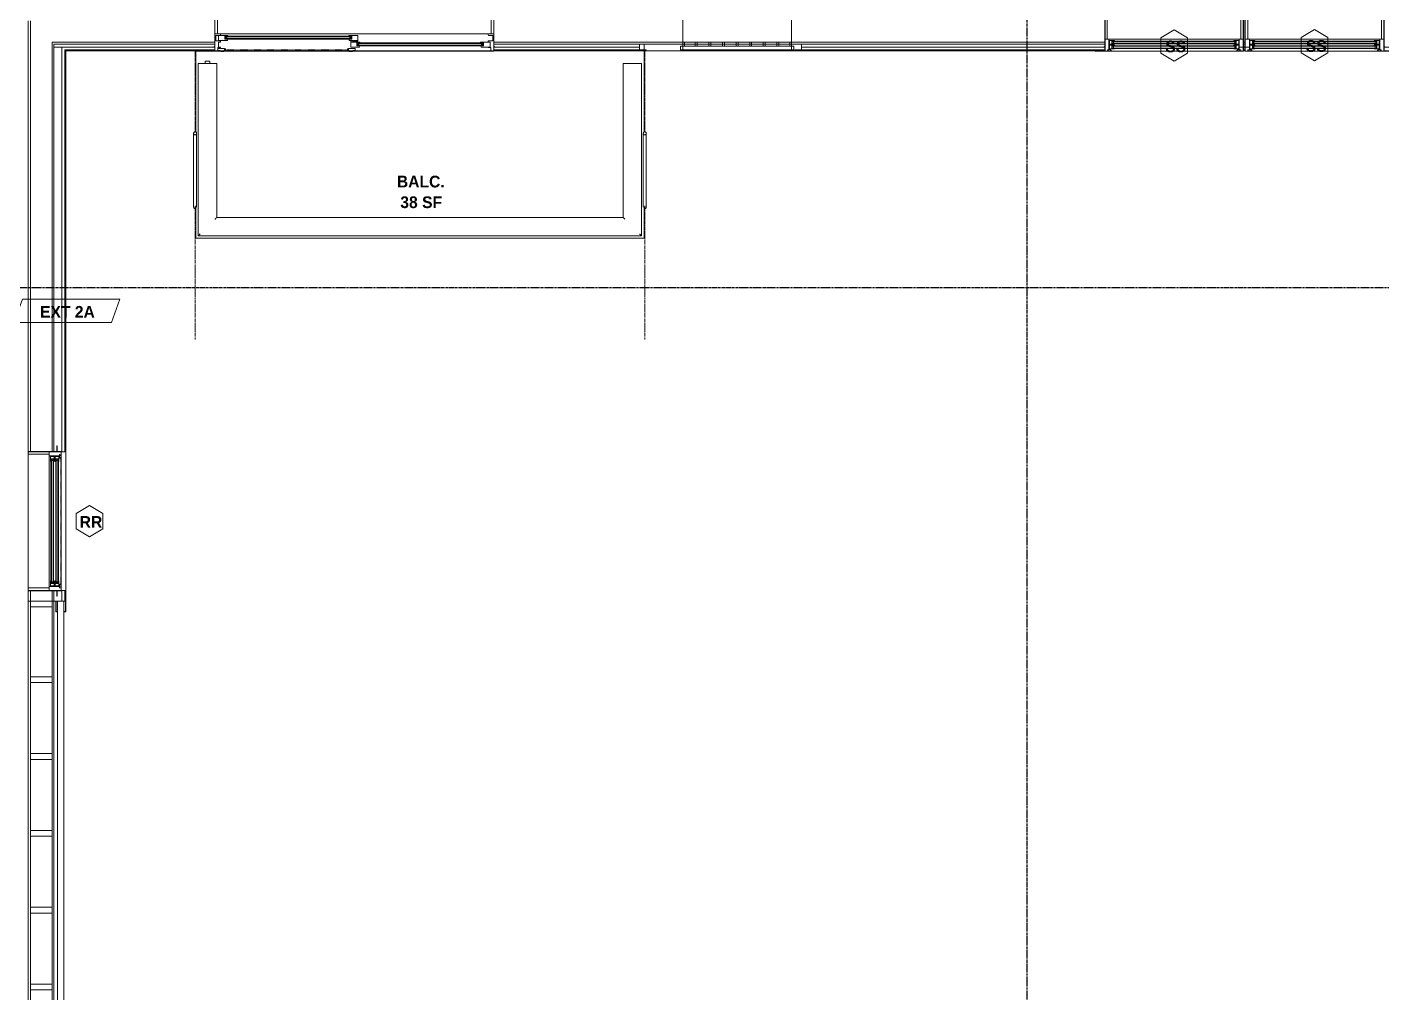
# Model space of a CAD drawing. Header units: inches. Extents: x -4058 to -1781, y 9814 to 12264.
# Drawn here: x -3410.6 to -3063.5, y 11006.6 to 11254 of the extents above; entities that cross this region are included whole.
import ezdxf

# ---------------------------------------------------------------- set-up
doc = ezdxf.new("R2010")
doc.units = ezdxf.units.IN
doc.header["$MEASUREMENT"] = 0
for name, pattern in [('Center 1_4_', [0.53125, 0.25, -0.09375, 0.09375, -0.09375]), ('Dash', [0.25, 0.125, -0.125]), ('Grid Line 1_2_', [0.875, 0.5, -0.125, 0.125, -0.125])]:
    doc.linetypes.add(name, pattern=pattern)
for name, color, linetype, lineweight in [('0-1', 7, 'Continuous', 5), ('0-2', 7, 'Continuous', 9), ('A-AREA-IDEN', 2, 'Continuous', 9), ('A-DETL-CNTR-1', 7, 'Center 1_4_', 9), ('A-DETL-GENF-1', 7, 'Continuous', 9), ('A-DETL-GENF-2', 92, 'Continuous', 18), ('A-DETL-GENF-HDLN-1', 7, 'Dash', 9), ('A-DETL-GENF-HDLN-2', 1, 'Continuous', 18), ('A-DOOR', 31, 'Continuous', 18), ('A-DOOR-1', 7, 'Continuous', 9), ('A-DOOR-FRAM-1', 7, 'Continuous', 9), ('A-FLOR-1', 7, 'Continuous', 9), ('A-FLOR-HRAL-1', 7, 'Continuous', 9), ('A-GENM-1', 7, 'Continuous', 9), ('A-GLAZ', 151, 'Continuous', 18), ('A-GLAZ-1', 10, 'Continuous', 30), ('A-GLAZ-2', 7, 'Continuous', 9), ('A-GLAZ-CWMG-1', 7, 'Continuous', 9), ('A-GLAZ-IDEN', 152, 'Continuous', 9), ('A-WALL-1', 7, 'Continuous', 9), ('A-WALL-2', 250, 'Continuous', 18), ('A-WALL-IDEN', 211, 'Continuous', 9), ('S-BEAM-1', 7, 'Continuous', 9), ('S-GRID-1', 1, 'Grid Line 1_2_', 30)]:
    doc.layers.add(name, color=color, linetype=linetype, lineweight=lineweight)
doc.styles.add('Century Gothic_B', font='GOTHICB.TTF', dxfattribs={"height": 3})

# ---------------------------------------------------------------- blocks, each defined once
blk = doc.blocks.new('Perforated Panel at Magic-Pak - hvac panel - 3rd floor-2505074-UNITS PLANS - 3RD FLOOR')
at = {"layer": 'A-GLAZ-2'}
for p, q in [((-19.01, -4.13), (19.01, -4.13)), ((19.01, -4.19), (-19.01, -4.19))]:
    blk.add_line(p, q, dxfattribs=at)
blk = doc.blocks.new('Rectangular Mullion - Stud - Vertical-3362849-UNITS PLANS - 3RD FLOOR')
at = {"layer": 'A-GLAZ-CWMG-1'}
for p, q in [((-1.5, 2.75), (-1.5, -2.75)), ((0, 2.75), (-1.5, 2.75)), ((0, -2.75), (0, 2.75)), ((-1.5, -2.75), (0, -2.75))]:
    blk.add_line(p, q, dxfattribs=at)
blk = doc.blocks.new('Rectangular Mullion - Stud - Base_Head-1769174-UNITS PLANS - 3RD FLOOR')
at = {"layer": 'A-GLAZ-CWMG-1'}
for p, q in [((-3409.67, 11086.09), (-3409.67, 11067.91)), ((-3404.17, 11067.91), (-3404.17, 11086.09))]:
    blk.add_line(p, q, dxfattribs=at)
blk = doc.blocks.new('Rectangular Mullion - Stud - Vertical-3362851-UNITS PLANS - 3RD FLOOR')
at = {"layer": 'A-GLAZ-CWMG-1'}
for p, q in [((0, 2.75), (1.5, 2.75)), ((0, -2.75), (0, 2.75)), ((1.5, 2.75), (1.5, -2.75)), ((1.5, -2.75), (0, -2.75))]:
    blk.add_line(p, q, dxfattribs=at)
blk = doc.blocks.new('Window-Double_Hung-Marvin-Essential - 1-WIDE _TEMP LOWER_ ESDH3066-3454272-UNITS PLANS - 3RD FLOOR')
at = {"layer": 'A-DETL-GENF-HDLN-1'}
blk.add_line((16.1, 3.59), (-16.5, 3.59), dxfattribs=at)
at = {"layer": 'A-DETL-GENF-HDLN-2'}
for p, q in [((-17.75, 3.66), (-17.16, 3.66)), ((-17.75, 3.66), (-17.75, 0.56)), ((-17.08, 3.25), (-17.16, 3.66)), ((-16.85, 3.62), (-16.85, 3.25)), ((-16.3, 3.62), (-16.85, 3.62)), ((-16.3, 3.39), (-16.3, 3.62)), ((-16.18, 3.59), (-16.1, 3.59)), ((-16.18, 3.59), (-16.18, 3.39)), ((-16.1, 3.34), (-16.1, 3.59)), ((16.18, 3.59), (16.1, 3.59)), ((16.1, 3.34), (16.1, 3.59)), ((16.18, 3.59), (16.18, 3.39)), ((16.3, 3.39), (16.3, 3.62)), ((16.3, 3.62), (16.85, 3.62)), ((16.85, 3.62), (16.85, 3.25)), ((17.08, 3.25), (17.16, 3.66)), ((17.75, 3.66), (17.16, 3.66)), ((17.75, 3.66), (17.75, 0.56)), ((-19.25, 2.61), (-19.25, 2.56)), ((-17.75, 2.61), (-19.25, 2.61)), ((-19.25, 2.56), (-17.9, 2.56)), ((-17.9, 2.56), (-17.9, 2.45)), ((-17.9, 2.45), (-17.75, 2.45)), ((-16.72, 0.56), (-17.75, 0.56)), ((-17.13, 0.53), (-17.13, -4.81)), ((-17.08, 3.25), (-16.19, 3.25)), ((-16.38, 3.15), (-16.72, 3.15)), ((-16.72, 3.15), (-16.72, 0.56)), ((-15.34, 3.06), (-16.56, 3.06)), ((-16.56, 2.12), (-16.56, 3.06)), ((-16.56, 2.12), (-15.34, 2.12)), ((-15.34, 1.84), (-16.56, 1.84)), ((-16.56, 0.91), (-16.56, 1.84)), ((-16.56, 0.91), (-15.34, 0.91)), ((-16.38, 3.25), (-16.38, 3.15)), ((-16.18, 3.39), (-16.3, 3.39)), ((-16.19, 3.34), (-16.1, 3.34)), ((-16.19, 3.25), (-16.19, 3.34)), ((-15.94, 2.24), (-15.94, 2.96)), ((-15.94, 2.96), (-15.28, 2.96)), ((-15.28, 2.24), (-15.94, 2.24)), ((-15.94, 1.02), (-15.94, 1.74)), ((-15.94, 1.74), (-15.28, 1.74)), ((-15.28, 1.02), (-15.94, 1.02)), ((-15.84, 2.26), (-15.84, 2.95)), ((-15.84, 1.04), (-15.84, 1.73)), ((-15.54, 2.38), (-15.54, 2.82)), ((-15.54, 1.17), (-15.54, 1.6)), ((-15.34, 3.06), (-15.28, 3)), ((-15.34, 2.12), (-15.28, 2.19)), ((-15.34, 1.84), (-15.28, 1.78)), ((-15.34, 0.91), (-15.28, 0.97)), ((-15.28, 2.96), (-15.28, 3)), ((-15.28, 2.19), (-15.28, 2.24)), ((-15.28, 1.74), (-15.28, 1.78)), ((-15.28, 0.97), (-15.28, 1.02)), ((15.34, 3.06), (15.28, 3)), ((15.28, 2.96), (15.28, 3)), ((15.94, 2.96), (15.28, 2.96)), ((15.28, 2.19), (15.28, 2.24)), ((15.28, 2.24), (15.94, 2.24)), ((15.34, 2.12), (15.28, 2.19)), ((15.34, 1.84), (15.28, 1.78)), ((15.28, 1.74), (15.28, 1.78)), ((15.94, 1.74), (15.28, 1.74)), ((15.28, 0.97), (15.28, 1.02)), ((15.28, 1.02), (15.94, 1.02)), ((15.34, 0.91), (15.28, 0.97)), ((15.34, 3.06), (16.56, 3.06)), ((16.56, 2.12), (15.34, 2.12)), ((15.34, 1.84), (16.56, 1.84)), ((16.56, 0.91), (15.34, 0.91)), ((15.54, 2.38), (15.54, 2.82)), ((15.54, 1.17), (15.54, 1.6)), ((15.84, 2.26), (15.84, 2.95)), ((15.84, 1.04), (15.84, 1.73)), ((15.94, 2.24), (15.94, 2.96)), ((15.94, 1.02), (15.94, 1.74)), ((16.19, 3.34), (16.1, 3.34)), ((16.18, 3.39), (16.3, 3.39)), ((16.19, 3.25), (16.19, 3.34)), ((17.08, 3.25), (16.19, 3.25)), ((16.38, 3.25), (16.38, 3.15)), ((16.38, 3.15), (16.72, 3.15)), ((16.56, 2.12), (16.56, 3.06)), ((16.56, 0.91), (16.56, 1.84)), ((16.72, 3.15), (16.72, 0.56)), ((16.72, 0.56), (17.75, 0.56)), ((17.12, -4.81), (17.12, 0.53)), ((17.75, 2.61), (19.25, 2.61)), ((17.9, 2.45), (17.75, 2.45)), ((17.9, 2.56), (17.9, 2.45)), ((19.25, 2.56), (17.9, 2.56)), ((19.25, 2.61), (19.25, 2.56)), ((-17.13, -4.81), (-17.75, -4.81)), ((17.12, -4.81), (17.75, -4.81))]:
    blk.add_line(p, q, dxfattribs=at)
at = {"layer": 'A-GLAZ'}
for p, q in [((15.84, 2.95), (-15.84, 2.95)), ((15.84, 2.82), (-15.84, 2.82)), ((15.84, 2.38), (-15.84, 2.38)), ((15.84, 2.26), (-15.84, 2.26)), ((15.84, 1.73), (-15.84, 1.73)), ((15.84, 1.6), (-15.84, 1.6)), ((15.84, 1.17), (-15.84, 1.17)), ((15.84, 1.04), (-15.84, 1.04))]:
    blk.add_line(p, q, dxfattribs=at)
at = {"layer": 'A-GLAZ-1'}
for p, q in [((-17.75, 3.66), (-17.75, 0.56)), ((17.75, 0.56), (17.75, 3.66)), ((-17.75, 0.53), (-17.75, -4.81)), ((17.75, -4.81), (17.75, 0.53))]:
    blk.add_line(p, q, dxfattribs=at)
at = {"layer": 'A-GLAZ-2'}
for p, q in [((17.75, 3.66), (-17.75, 3.66)), ((20.46, 4.87), (17.75, 4.87)), ((17.75, 4.87), (17.75, 4.81)), ((17.75, 4.81), (20.46, 4.81)), ((20.46, 4.81), (20.46, 4.87)), ((-17.75, 0.56), (17.75, 0.56)), ((-17.75, -4.81), (17.75, -4.81))]:
    blk.add_line(p, q, dxfattribs=at)
blk = doc.blocks.new('Rectangular Mullion - Stud - Base_Head-2194499-UNITS PLANS - 3RD FLOOR')
at = {"layer": 'A-GLAZ-CWMG-1'}
for p, q in [((-3409.67, 11105.49), (-3409.67, 11087.59)), ((-3404.17, 11087.59), (-3404.17, 11105.49))]:
    blk.add_line(p, q, dxfattribs=at)
blk = doc.blocks.new('Rectangular Mullion - Profile_Polycarbonate_Upper and left-3398593-UNITS PLANS - 3RD FLOOR')
at = {"layer": 'A-GLAZ-CWMG-1'}
for p, q in [((-2.75, 1.29), (0, 1.29)), ((-2.75, 0.79), (-2.75, 1.29)), ((-2.5, 0.79), (-2.75, 0.79)), ((-0.06, 1.22), (-2.69, 1.22)), ((-2.69, 1.22), (-2.69, 0.85)), ((-2.69, 0.85), (-2.5, 0.85)), ((-2.5, 0.85), (-2.5, 0.79)), ((-0.06, -1.15), (-0.06, 1.22)), ((0, 1.29), (0, -1.21)), ((-2.75, -1.21), (-2.75, -0.79)), ((-2.75, -0.79), (-2.5, -0.79)), ((0, -1.21), (-2.75, -1.21)), ((-2.5, -0.85), (-2.69, -0.85)), ((-2.69, -0.85), (-2.69, -1.15)), ((-2.69, -1.15), (-0.06, -1.15)), ((-2.5, -0.79), (-2.5, -0.85))]:
    blk.add_line(p, q, dxfattribs=at)
blk = doc.blocks.new('V-Series_EWC4_SPVU_RFA_2015 - 2ND AND 3RD FLOOR-2226480-UNITS PLANS - 3RD FLOOR')
at = {"layer": 'A-GENM-1'}
for p, q in [((-3859.97, 11740.34), (-3859.97, 11739.78)), ((-3858.97, 11740.34), (-3859.97, 11740.34)), ((-3859.97, 11739.78), (-3859.97, 11711.9)), ((-3858.97, 11739.78), (-3859.97, 11739.78)), ((-3859.97, 11739.78), (-3858.97, 11739.78)), ((-3858.97, 11739.78), (-3858.97, 11740.34)), ((-3858.97, 11711.9), (-3858.97, 11739.78)), ((-3829.54, 11739.78), (-3858.97, 11739.78)), ((-3858.97, 11739.78), (-3858.97, 11739.34)), ((-3858.97, 11739.34), (-3857.97, 11739.34)), ((-3857.97, 11739.34), (-3857.97, 11736.54)), ((-3829.54, 11711.9), (-3829.54, 11739.78)), ((-3857.97, 11736.54), (-3858.97, 11736.54)), ((-3858.97, 11736.54), (-3858.97, 11736.04)), ((-3858.97, 11736.04), (-3857.97, 11736.04)), ((-3857.97, 11736.04), (-3857.97, 11733.06)), ((-3857.97, 11733.06), (-3858.97, 11733.06)), ((-3858.97, 11733.06), (-3858.97, 11732.56)), ((-3858.97, 11732.56), (-3857.97, 11732.56)), ((-3857.97, 11732.56), (-3857.97, 11729.57)), ((-3857.97, 11729.57), (-3858.97, 11729.57)), ((-3858.97, 11729.57), (-3858.97, 11729.07)), ((-3858.97, 11729.07), (-3857.97, 11729.07)), ((-3857.97, 11729.07), (-3857.97, 11726.09)), ((-3857.97, 11726.09), (-3858.97, 11726.09)), ((-3858.97, 11726.09), (-3858.97, 11725.59)), ((-3858.97, 11725.59), (-3857.97, 11725.59)), ((-3857.97, 11725.59), (-3857.97, 11722.61)), ((-3857.97, 11722.61), (-3858.97, 11722.61)), ((-3858.97, 11722.61), (-3858.97, 11722.11)), ((-3858.97, 11722.11), (-3857.97, 11722.11)), ((-3857.97, 11722.11), (-3857.97, 11719.12)), ((-3857.97, 11719.12), (-3858.97, 11719.12)), ((-3858.97, 11719.12), (-3858.97, 11718.62)), ((-3858.97, 11718.62), (-3857.97, 11718.62)), ((-3857.97, 11718.62), (-3857.97, 11715.64)), ((-3857.97, 11715.64), (-3858.97, 11715.64)), ((-3858.97, 11715.64), (-3858.97, 11715.14)), ((-3858.97, 11715.14), (-3857.97, 11715.14)), ((-3857.97, 11715.14), (-3857.97, 11712.34)), ((-3859.97, 11711.9), (-3858.97, 11711.9)), ((-3859.97, 11711.9), (-3859.97, 11711.34)), ((-3858.97, 11711.9), (-3859.97, 11711.9)), ((-3859.97, 11711.34), (-3858.97, 11711.34)), ((-3857.97, 11712.34), (-3858.97, 11712.34)), ((-3858.97, 11712.34), (-3858.97, 11711.9)), ((-3858.97, 11711.34), (-3858.97, 11711.9)), ((-3858.97, 11711.9), (-3829.54, 11711.9))]:
    blk.add_line(p, q, dxfattribs=at)
blk = doc.blocks.new('Window-Double_Hung-Marvin-Essential - 2-WIDE _TEMP ALL LOW_ ESDH3066-3454271-UNITS PLANS - 3RD FLOOR')
at = {"layer": 'A-DETL-GENF-HDLN-1'}
blk.add_line((16.1, -4.22), (-16.5, -4.22), dxfattribs=at)
at = {"layer": 'A-DETL-GENF-HDLN-2'}
for p, q in [((-17.13, 4.19), (-17.75, 4.19)), ((-17.13, -1.16), (-17.13, 4.19)), ((17.12, 4.19), (17.75, 4.19)), ((17.12, 4.19), (17.12, -1.16)), ((-19.25, -3.23), (-19.25, -3.19)), ((-19.25, -3.19), (-17.9, -3.19)), ((-17.75, -3.23), (-19.25, -3.23)), ((-17.9, -3.19), (-17.9, -3.08)), ((-17.9, -3.08), (-17.75, -3.08)), ((-16.72, -1.19), (-17.75, -1.19)), ((-17.75, -4.28), (-17.75, -1.19)), ((-16.72, -3.77), (-16.72, -1.19)), ((-16.56, -1.53), (-15.34, -1.53)), ((-16.56, -1.53), (-16.56, -2.47)), ((-15.34, -2.47), (-16.56, -2.47)), ((-16.56, -2.75), (-15.34, -2.75)), ((-16.56, -2.75), (-16.56, -3.69)), ((-15.28, -1.65), (-15.94, -1.65)), ((-15.94, -1.65), (-15.94, -2.37)), ((-15.94, -2.37), (-15.28, -2.37)), ((-15.28, -2.87), (-15.94, -2.87)), ((-15.94, -2.87), (-15.94, -3.59)), ((-15.84, -1.66), (-15.84, -2.35)), ((-15.84, -2.88), (-15.84, -3.57)), ((-15.54, -1.79), (-15.54, -2.23)), ((-15.54, -3.01), (-15.54, -3.45)), ((-15.34, -1.53), (-15.28, -1.59)), ((-15.34, -2.47), (-15.28, -2.41)), ((-15.34, -2.75), (-15.28, -2.81)), ((-15.28, -1.59), (-15.28, -1.65)), ((-15.28, -2.37), (-15.28, -2.41)), ((-15.28, -2.81), (-15.28, -2.87)), ((15.34, -1.53), (15.28, -1.59)), ((15.28, -1.59), (15.28, -1.65)), ((15.28, -1.65), (15.94, -1.65)), ((15.28, -2.37), (15.28, -2.41)), ((15.94, -2.37), (15.28, -2.37)), ((15.34, -2.47), (15.28, -2.41)), ((15.34, -2.75), (15.28, -2.81)), ((15.28, -2.81), (15.28, -2.87)), ((15.28, -2.87), (15.94, -2.87)), ((16.56, -1.53), (15.34, -1.53)), ((15.34, -2.47), (16.56, -2.47)), ((16.56, -2.75), (15.34, -2.75)), ((15.54, -1.79), (15.54, -2.23)), ((15.54, -3.01), (15.54, -3.45)), ((15.84, -1.66), (15.84, -2.35)), ((15.84, -2.88), (15.84, -3.57)), ((15.94, -1.65), (15.94, -2.37)), ((15.94, -2.87), (15.94, -3.59)), ((16.56, -1.53), (16.56, -2.47)), ((16.56, -2.75), (16.56, -3.69)), ((16.72, -3.77), (16.72, -1.19)), ((16.72, -1.19), (17.75, -1.19)), ((17.75, -4.28), (17.75, -1.19)), ((17.9, -3.08), (17.75, -3.08)), ((17.75, -3.23), (19.25, -3.23)), ((17.9, -3.19), (17.9, -3.08)), ((19.25, -3.19), (17.9, -3.19)), ((19.25, -3.23), (19.25, -3.19)), ((-17.75, -4.28), (-17.16, -4.28)), ((-17.08, -3.87), (-17.16, -4.28)), ((-17.08, -3.87), (-16.19, -3.87)), ((-16.85, -4.25), (-16.85, -3.87)), ((-16.3, -4.25), (-16.85, -4.25)), ((-16.38, -3.77), (-16.72, -3.77)), ((-15.34, -3.69), (-16.56, -3.69)), ((-16.38, -3.87), (-16.38, -3.77)), ((-16.18, -4.01), (-16.3, -4.01)), ((-16.3, -4.01), (-16.3, -4.25)), ((-16.19, -3.87), (-16.19, -3.97)), ((-16.19, -3.97), (-16.1, -3.97)), ((-16.18, -4.22), (-16.18, -4.01)), ((-16.18, -4.22), (-16.1, -4.22)), ((-16.1, -3.97), (-16.1, -4.22)), ((-15.94, -3.59), (-15.28, -3.59)), ((-15.34, -3.69), (-15.28, -3.63)), ((-15.28, -3.59), (-15.28, -3.63)), ((15.28, -3.59), (15.28, -3.63)), ((15.94, -3.59), (15.28, -3.59)), ((15.34, -3.69), (15.28, -3.63)), ((15.34, -3.69), (16.56, -3.69)), ((16.19, -3.97), (16.1, -3.97)), ((16.1, -3.97), (16.1, -4.22)), ((16.18, -4.22), (16.1, -4.22)), ((16.18, -4.22), (16.18, -4.01)), ((16.18, -4.01), (16.3, -4.01)), ((17.08, -3.87), (16.19, -3.87)), ((16.19, -3.87), (16.19, -3.97)), ((16.3, -4.01), (16.3, -4.25)), ((16.3, -4.25), (16.85, -4.25)), ((16.38, -3.87), (16.38, -3.77)), ((16.38, -3.77), (16.72, -3.77)), ((16.85, -4.25), (16.85, -3.87)), ((17.08, -3.87), (17.16, -4.28)), ((17.75, -4.28), (17.16, -4.28))]:
    blk.add_line(p, q, dxfattribs=at)
at = {"layer": 'A-GLAZ'}
for p, q in [((15.84, -1.66), (-15.84, -1.66)), ((15.84, -1.79), (-15.84, -1.79)), ((15.84, -2.23), (-15.84, -2.23)), ((15.84, -2.35), (-15.84, -2.35)), ((15.84, -2.88), (-15.84, -2.88)), ((15.84, -3.01), (-15.84, -3.01)), ((15.84, -3.45), (-15.84, -3.45)), ((15.84, -3.57), (-15.84, -3.57))]:
    blk.add_line(p, q, dxfattribs=at)
at = {"layer": 'A-GLAZ-1'}
for p, q in [((-17.75, -1.16), (-17.75, 4.19)), ((17.75, 4.19), (17.75, -1.16)), ((-17.75, -4.28), (-17.75, -1.19)), ((17.75, -1.19), (17.75, -4.28))]:
    blk.add_line(p, q, dxfattribs=at)
at = {"layer": 'A-GLAZ-2'}
for p, q in [((-17.75, 4.19), (17.75, 4.19)), ((-17.75, -1.19), (17.75, -1.19)), ((17.75, -4.28), (-17.75, -4.28)), ((17.75, -4.19), (20.21, -4.19)), ((20.21, -4.25), (17.75, -4.25)), ((20.21, -4.19), (20.21, -4.25))]:
    blk.add_line(p, q, dxfattribs=at)
blk = doc.blocks.new('Door-Sliding-Marvin-2_Panel_Patio_Door-Essential - LL-MARVIN ESSENTIAL SLIDING - 6_-0_X6_-10_ - 3RD FLOOR-3441133-UNITS PLANS - 3RD FLOOR')
at = {"layer": 'A-DETL-GENF-1'}
for p, q in [((-32.87, 2.72), (-32.87, 2.27)), ((-32.61, 2.72), (-32.61, 2.27))]:
    blk.add_line(p, q, dxfattribs=at)
at = {"layer": 'A-DETL-GENF-2'}
for p, q in [((-35, 4.28), (-35.75, 4.28)), ((-35.75, 4.28), (-35.75, -0.19)), ((-35, 3.31), (-35, 4.28)), ((-37.25, 3.19), (-37.25, 3.23)), ((-35.75, 3.23), (-37.25, 3.23)), ((-35.91, 3.19), (-37.25, 3.19)), ((-35.91, 3.19), (-35.91, 3.08)), ((-35.75, 3.08), (-35.91, 3.08)), ((-35.5, 1.62), (-35.5, 0.25)), ((-35.5, 1.62), (-34.25, 1.62)), ((-35.5, 0.25), (-34.39, 0.25)), ((-34.25, 3.31), (-35, 3.31)), ((-34.81, 3.19), (-32.46, 3.19)), ((-34.81, 1.94), (-34.81, 3.19)), ((-32.41, 1.94), (-34.81, 1.94)), ((-34.39, 0.25), (-34.25, 0.1)), ((-34.25, 3.19), (-34.25, 3.31)), ((-34.25, 1.62), (-34.25, 1.94)), ((-34.25, -0.19), (-34.25, 0.1)), ((-32.38, 2.87), (-33.09, 2.87)), ((-33.09, 2.87), (-33.09, 2.12)), ((-33.09, 2.12), (-32.34, 2.12)), ((-32.98, 2.72), (-32.98, 2.87)), ((-32.98, 2.27), (-32.98, 2.12)), ((-32.46, 3.19), (-32.38, 2.87)), ((-32.34, 2), (-32.41, 1.94)), ((-32.34, 2.12), (-32.34, 2)), ((-35.75, -0.19), (-34.25, -0.19)), ((-35.06, -0.22), (-35.75, -0.22)), ((-35.75, -0.22), (-35.75, -4.19)), ((-35.06, -4.19), (-35.06, -0.22)), ((35.06, -0.22), (35.06, -4.19)), ((35.75, -0.22), (35.06, -0.22)), ((35.75, -4.19), (35.75, -0.22)), ((-35.75, -4.19), (-35.06, -4.19)), ((35.06, -4.19), (35.75, -4.19))]:
    blk.add_line(p, q, dxfattribs=at)
at = {"layer": 'A-DETL-GENF-HDLN-1'}
blk.add_line((1.75, 3.94), (33.01, 3.94), dxfattribs=at)
at = {"layer": 'A-DETL-GENF-HDLN-2'}
for p, q in [((-0.24, 4.05), (-0.24, 3.53)), ((0.34, 4.05), (-0.24, 4.05)), ((-0.24, 3.53), (1.51, 3.53)), ((0.6, 4.36), (0.34, 4.05)), ((1.35, 4.36), (0.6, 4.36)), ((1.35, 4.05), (1.35, 4.36)), ((1.35, 4.05), (1.51, 4.05)), ((1.51, 3.69), (1.51, 4.05)), ((1.71, 3.69), (1.51, 3.69)), ((1.51, 3.65), (1.75, 3.65)), ((1.51, 3.53), (1.51, 3.65)), ((1.64, 3.83), (1.64, 3.94)), ((1.75, 3.94), (1.64, 3.94)), ((1.64, 3.83), (1.71, 3.83)), ((1.71, 3.83), (1.71, 3.69)), ((1.75, 3.65), (1.75, 3.94)), ((33.01, 3.94), (33.12, 3.94)), ((33.01, 3.65), (33.01, 3.94)), ((33.25, 3.65), (33.01, 3.65)), ((33.12, 3.83), (33.05, 3.83)), ((33.05, 3.83), (33.05, 3.69)), ((33.05, 3.69), (33.25, 3.69)), ((33.12, 3.83), (33.12, 3.94)), ((33.25, 3.69), (33.25, 4.05)), ((33.41, 4.05), (33.25, 4.05)), ((33.25, 3.53), (33.25, 3.65)), ((35, 3.53), (33.25, 3.53)), ((33.41, 4.05), (33.41, 4.36)), ((33.41, 4.36), (34.16, 4.36)), ((34.16, 4.36), (34.42, 4.05)), ((34.42, 4.05), (35, 4.05)), ((35, 4.28), (35.75, 4.28)), ((35, 3.31), (35, 4.28)), ((35.75, 4.28), (35.75, -0.19)), ((-32.87, 2.72), (-32.87, 2.27)), ((-32.61, 2.72), (-32.61, 2.27)), ((-0.66, 2.12), (-1.41, 2.12)), ((-1.41, 2.12), (-1.41, 2)), ((-1.41, 2), (-1.34, 1.94)), ((-1.29, 3.19), (-1.38, 2.87)), ((-1.38, 2.87), (-0.66, 2.87)), ((-1.34, 1.94), (0.87, 1.94)), ((0.87, 3.19), (-1.29, 3.19)), ((-1.14, 2.72), (-1.14, 2.27)), ((-0.88, 2.72), (-0.88, 2.27)), ((0.24, 1.82), (-0.88, 1.72)), ((-0.88, 0.25), (-0.88, 1.72)), ((-0.88, 1.5), (1.29, 1.5)), ((1.34, 0.25), (-0.88, 0.25)), ((-0.77, 2.72), (-0.77, 2.87)), ((-0.77, 2.27), (-0.77, 2.12)), ((-0.66, 2.87), (-0.66, 2.12)), ((-0.43, 1.68), (0.43, 1.76)), ((-0.43, 1.58), (-0.43, 1.68)), ((-0.24, 1.58), (-0.43, 1.58)), ((-0.24, 1.62), (0.87, 1.72)), ((-0.24, 1.62), (-0.24, 1.7)), ((-0.24, 1.51), (-0.24, 1.58)), ((0.24, 1.93), (0.24, 1.86)), ((0.24, 1.86), (0.43, 1.86)), ((0.24, 1.82), (0.24, 1.74)), ((0.43, 1.86), (0.43, 1.76)), ((0.66, 1.19), (0.66, 0.44)), ((1.37, 1.19), (0.66, 1.19)), ((0.66, 0.44), (1.41, 0.44)), ((0.77, 1.04), (0.77, 1.19)), ((0.77, 0.58), (0.77, 0.44)), ((0.87, 1.72), (0.87, 3.19)), ((0.88, 1.04), (0.88, 0.58)), ((1.14, 1.04), (1.14, 0.58)), ((1.29, 1.5), (1.37, 1.19)), ((1.41, 0.31), (1.34, 0.25)), ((1.41, 0.44), (1.41, 0.31)), ((33.16, 0.44), (32.41, 0.44)), ((32.41, 0.44), (32.41, 0.31)), ((32.41, 0.31), (32.47, 0.25)), ((32.52, 1.5), (32.44, 1.19)), ((32.44, 1.19), (33.16, 1.19)), ((32.47, 0.25), (34.84, 0.25)), ((34.84, 1.5), (32.52, 1.5)), ((32.68, 1.04), (32.68, 0.58)), ((32.93, 1.04), (32.93, 0.58)), ((33.04, 1.04), (33.04, 1.19)), ((33.04, 0.58), (33.04, 0.44)), ((33.16, 1.19), (33.16, 0.44)), ((34.25, 3.19), (34.25, 3.31)), ((34.25, 3.31), (35, 3.31)), ((34.81, 3.19), (34.25, 3.19)), ((34.81, 1.94), (34.25, 1.94)), ((34.25, 1.62), (34.25, 1.94)), ((35.5, 1.62), (34.25, 1.62)), ((34.39, 0.25), (34.25, 0.1)), ((34.25, -0.19), (34.25, 0.1)), ((35.5, 0.25), (34.39, 0.25)), ((34.81, 1.94), (34.81, 3.19)), ((34.84, 0.25), (34.84, 1.5)), ((35.5, 1.62), (35.5, 0.25)), ((35.75, 3.23), (37.25, 3.23)), ((35.75, 3.08), (35.9, 3.08)), ((35.9, 3.19), (35.9, 3.08)), ((35.9, 3.19), (37.25, 3.19)), ((37.25, 3.19), (37.25, 3.23)), ((35.75, -0.19), (34.25, -0.19))]:
    blk.add_line(p, q, dxfattribs=at)
at = {"layer": 'A-DOOR'}
for p, q in [((-32.98, 2.87), (-0.77, 2.87)), ((-32.98, 2.72), (-0.77, 2.72)), ((-32.98, 2.27), (-0.77, 2.27)), ((-32.98, 2.12), (-0.77, 2.12)), ((0.77, 1.19), (33.04, 1.19)), ((0.77, 1.04), (33.04, 1.04)), ((0.77, 0.58), (33.04, 0.58)), ((0.77, 0.44), (33.04, 0.44))]:
    blk.add_line(p, q, dxfattribs=at)
at = {"layer": 'A-DOOR-1'}
for p, q in [((-35.75, 4.25), (35.75, 4.25)), ((-35.75, 4.19), (-35.75, 4.25)), ((-35.75, 4.19), (35.75, 4.19)), ((35.75, 4.25), (35.75, 4.19)), ((40.68, 4.25), (35.75, 4.25)), ((40.68, 4.19), (40.68, 4.25))]:
    blk.add_line(p, q, dxfattribs=at)
at = {"layer": 'A-DOOR-FRAM-1'}
for p, q in [((35.75, 4.28), (-35.75, 4.28)), ((-35.75, 4.28), (-35.75, -0.19)), ((35.75, -0.19), (35.75, 4.28)), ((-35.75, -0.19), (35.75, -0.19))]:
    blk.add_line(p, q, dxfattribs=at)
blk = doc.blocks.new('Window-Double_Hung-Marvin-Essential - 2-WIDE _TEMP ALL LOW_ ESDH3066-3454268-UNITS PLANS - 3RD FLOOR')
at = {"layer": 'A-DETL-GENF-HDLN-1'}
blk.add_line((16.1, 4.22), (-16.5, 4.22), dxfattribs=at)
at = {"layer": 'A-DETL-GENF-HDLN-2'}
for p, q in [((-17.75, 4.28), (-17.16, 4.28)), ((-17.75, 4.28), (-17.75, 1.19)), ((-17.08, 3.87), (-17.16, 4.28)), ((-17.08, 3.87), (-16.19, 3.87)), ((-16.85, 4.25), (-16.85, 3.87)), ((-16.3, 4.25), (-16.85, 4.25)), ((-16.38, 3.77), (-16.72, 3.77)), ((-16.72, 3.77), (-16.72, 1.19)), ((-15.34, 3.69), (-16.56, 3.69)), ((-16.56, 2.75), (-16.56, 3.69)), ((-16.38, 3.87), (-16.38, 3.77)), ((-16.3, 4.01), (-16.3, 4.25)), ((-16.18, 4.01), (-16.3, 4.01)), ((-16.19, 3.97), (-16.1, 3.97)), ((-16.19, 3.87), (-16.19, 3.97)), ((-16.18, 4.22), (-16.1, 4.22)), ((-16.18, 4.22), (-16.18, 4.01)), ((-16.1, 3.97), (-16.1, 4.22)), ((-15.94, 2.87), (-15.94, 3.59)), ((-15.94, 3.59), (-15.28, 3.59)), ((-15.84, 2.88), (-15.84, 3.57)), ((-15.34, 3.69), (-15.28, 3.63)), ((-15.28, 3.59), (-15.28, 3.63)), ((15.34, 3.69), (15.28, 3.63)), ((15.28, 3.59), (15.28, 3.63)), ((15.94, 3.59), (15.28, 3.59)), ((15.34, 3.69), (16.56, 3.69)), ((15.84, 2.88), (15.84, 3.57)), ((15.94, 2.87), (15.94, 3.59)), ((16.18, 4.22), (16.1, 4.22)), ((16.1, 3.97), (16.1, 4.22)), ((16.19, 3.97), (16.1, 3.97)), ((16.18, 4.22), (16.18, 4.01)), ((16.18, 4.01), (16.3, 4.01)), ((16.19, 3.87), (16.19, 3.97)), ((17.08, 3.87), (16.19, 3.87)), ((16.3, 4.01), (16.3, 4.25)), ((16.3, 4.25), (16.85, 4.25)), ((16.38, 3.87), (16.38, 3.77)), ((16.38, 3.77), (16.72, 3.77)), ((16.56, 2.75), (16.56, 3.69)), ((16.72, 3.77), (16.72, 1.19)), ((16.85, 4.25), (16.85, 3.87)), ((17.08, 3.87), (17.16, 4.28)), ((17.75, 4.28), (17.16, 4.28)), ((17.75, 4.28), (17.75, 1.19)), ((-19.25, 3.23), (-19.25, 3.19)), ((-17.75, 3.23), (-19.25, 3.23)), ((-19.25, 3.19), (-17.9, 3.19)), ((-17.9, 3.19), (-17.9, 3.08)), ((-17.9, 3.08), (-17.75, 3.08)), ((-16.72, 1.19), (-17.75, 1.19)), ((-17.13, 1.16), (-17.13, -4.19)), ((-16.56, 2.75), (-15.34, 2.75)), ((-15.34, 2.47), (-16.56, 2.47)), ((-16.56, 1.53), (-16.56, 2.47)), ((-16.56, 1.53), (-15.34, 1.53)), ((-15.28, 2.87), (-15.94, 2.87)), ((-15.94, 1.65), (-15.94, 2.37)), ((-15.94, 2.37), (-15.28, 2.37)), ((-15.28, 1.65), (-15.94, 1.65)), ((-15.84, 1.66), (-15.84, 2.35)), ((-15.54, 3.01), (-15.54, 3.45)), ((-15.54, 1.79), (-15.54, 2.23)), ((-15.34, 2.75), (-15.28, 2.81)), ((-15.34, 2.47), (-15.28, 2.41)), ((-15.34, 1.53), (-15.28, 1.59)), ((-15.28, 2.81), (-15.28, 2.87)), ((-15.28, 2.37), (-15.28, 2.41)), ((-15.28, 1.59), (-15.28, 1.65)), ((15.28, 2.81), (15.28, 2.87)), ((15.28, 2.87), (15.94, 2.87)), ((15.34, 2.75), (15.28, 2.81)), ((15.34, 2.47), (15.28, 2.41)), ((15.28, 2.37), (15.28, 2.41)), ((15.94, 2.37), (15.28, 2.37)), ((15.28, 1.59), (15.28, 1.65)), ((15.28, 1.65), (15.94, 1.65)), ((15.34, 1.53), (15.28, 1.59)), ((16.56, 2.75), (15.34, 2.75)), ((15.34, 2.47), (16.56, 2.47)), ((16.56, 1.53), (15.34, 1.53)), ((15.54, 3.01), (15.54, 3.45)), ((15.54, 1.79), (15.54, 2.23)), ((15.84, 1.66), (15.84, 2.35)), ((15.94, 1.65), (15.94, 2.37)), ((16.56, 1.53), (16.56, 2.47)), ((16.72, 1.19), (17.75, 1.19)), ((17.12, -4.19), (17.12, 1.16)), ((17.75, 3.23), (19.25, 3.23)), ((17.9, 3.08), (17.75, 3.08)), ((17.9, 3.19), (17.9, 3.08)), ((19.25, 3.19), (17.9, 3.19)), ((19.25, 3.23), (19.25, 3.19)), ((-17.13, -4.19), (-17.75, -4.19)), ((17.12, -4.19), (17.75, -4.19))]:
    blk.add_line(p, q, dxfattribs=at)
at = {"layer": 'A-GLAZ'}
for p, q in [((15.84, 3.57), (-15.84, 3.57)), ((15.84, 3.45), (-15.84, 3.45)), ((15.84, 3.01), (-15.84, 3.01)), ((15.84, 2.88), (-15.84, 2.88)), ((15.84, 2.35), (-15.84, 2.35)), ((15.84, 2.23), (-15.84, 2.23)), ((15.84, 1.79), (-15.84, 1.79)), ((15.84, 1.66), (-15.84, 1.66))]:
    blk.add_line(p, q, dxfattribs=at)
at = {"layer": 'A-GLAZ-1'}
for p, q in [((-17.75, 4.28), (-17.75, 1.19)), ((17.75, 1.19), (17.75, 4.28)), ((-17.75, 1.16), (-17.75, -4.19)), ((17.75, -4.19), (17.75, 1.16))]:
    blk.add_line(p, q, dxfattribs=at)
at = {"layer": 'A-GLAZ-2'}
for p, q in [((17.75, 4.28), (-17.75, 4.28)), ((20.21, 4.25), (17.75, 4.25)), ((17.75, 4.19), (20.21, 4.19)), ((20.21, 4.19), (20.21, 4.25)), ((-17.75, 1.19), (17.75, 1.19)), ((-17.75, -4.19), (17.75, -4.19))]:
    blk.add_line(p, q, dxfattribs=at)
blk = doc.blocks.new('Railing - Baluster_01-2700443-UNITS PLANS - 3RD FLOOR')
at = {"layer": 'A-FLOR-HRAL-1'}
for p, q in [((-0.59, 1.18), (0.59, 1.18)), ((-0.59, 0.59), (-0.59, 1.18)), ((0.59, 1.18), (0.59, 0.59))]:
    blk.add_line(p, q, dxfattribs=at)
blk = doc.blocks.new('Railing - Railing-3415235-UNITS PLANS - 3RD FLOOR')
at = {"layer": 'A-FLOR-HRAL-1'}
for p, q in [((-3366.7, 11244.64), (-3366.7, 11200.53)), ((-3366.7, 11244.64), (-3366.23, 11244.64)), ((-3366.23, 11244.64), (-3362.45, 11244.64)), ((-3362.45, 11244.64), (-3361.97, 11244.64)), ((-3361.97, 11205.25), (-3361.97, 11244.64)), ((-3257.87, 11244.64), (-3257.87, 11205.25)), ((-3257.87, 11244.64), (-3257.4, 11244.64)), ((-3257.4, 11244.64), (-3253.62, 11244.64)), ((-3253.62, 11244.64), (-3253.15, 11244.64)), ((-3253.15, 11200.53), (-3253.15, 11244.64)), ((-3257.87, 11205.25), (-3361.97, 11205.25)), ((-3366.7, 11200.53), (-3253.15, 11200.53))]:
    blk.add_line(p, q, dxfattribs=at)
for points, knots in [([(-3362.45, 11204.78), (-3362.41, 11204.82), (-3362.34, 11204.88), (-3362.27, 11204.96), (-3362.22, 11205.01), (-3362.18, 11205.04), (-3362.15, 11205.08), (-3362.12, 11205.11), (-3362.09, 11205.13), (-3362.06, 11205.16), (-3362.04, 11205.19), (-3362.01, 11205.22), (-3361.98, 11205.24), (-3361.97, 11205.25), (-3361.97, 11205.25)], [0, 0, 0, 0, 0.166667, 0.25, 0.333333, 0.375, 0.416667, 0.5, 0.541667, 0.583333, 0.666667, 0.75, 0.833333, 1, 1, 1, 1]), ([(-3257.4, 11204.78), (-3257.44, 11204.82), (-3257.5, 11204.88), (-3257.58, 11204.96), (-3257.63, 11205.01), (-3257.66, 11205.04), (-3257.7, 11205.08), (-3257.73, 11205.11), (-3257.76, 11205.13), (-3257.78, 11205.16), (-3257.81, 11205.19), (-3257.84, 11205.22), (-3257.87, 11205.24), (-3257.87, 11205.25), (-3257.87, 11205.25)], [0, 0, 0, 0, 0.166667, 0.25, 0.333333, 0.375, 0.416667, 0.5, 0.541667, 0.583333, 0.666667, 0.75, 0.833333, 1, 1, 1, 1]), ([(-3366.7, 11200.53), (-3366.7, 11200.53), (-3366.69, 11200.54), (-3366.66, 11200.56), (-3366.64, 11200.59), (-3366.61, 11200.62), (-3366.58, 11200.64), (-3366.55, 11200.67), (-3366.51, 11200.71), (-3366.47, 11200.75), (-3366.44, 11200.79), (-3366.4, 11200.83), (-3366.33, 11200.9), (-3366.27, 11200.96), (-3366.23, 11201)], [0, 0, 0, 0, 0.166667, 0.25, 0.333333, 0.416667, 0.458333, 0.5, 0.583333, 0.666667, 0.708333, 0.75, 0.833333, 1, 1, 1, 1]), ([(-3253.15, 11200.53), (-3253.15, 11200.53), (-3253.16, 11200.54), (-3253.18, 11200.56), (-3253.21, 11200.59), (-3253.24, 11200.62), (-3253.27, 11200.64), (-3253.29, 11200.67), (-3253.33, 11200.71), (-3253.38, 11200.75), (-3253.41, 11200.79), (-3253.45, 11200.83), (-3253.52, 11200.9), (-3253.58, 11200.96), (-3253.62, 11201)], [0, 0, 0, 0, 0.166667, 0.25, 0.333333, 0.416667, 0.458333, 0.5, 0.583333, 0.666667, 0.708333, 0.75, 0.833333, 1, 1, 1, 1])]:
    blk.add_open_spline(points, degree=3, knots=knots, dxfattribs=at)
blk.add_blockref('Railing - Baluster_01-2700443-UNITS PLANS - 3RD FLOOR', (-3364.34, 11244.05))
blk = doc.blocks.new('Walls 63 - Walls 1-3382136-UNITS PLANS - 3RD FLOOR')
at = {"layer": 'S-BEAM-1'}
for p, q in [((-3367.89, 11226.79), (-3367.89, 11207.85)), ((-3367.14, 11207.85), (-3367.14, 11226.79))]:
    blk.add_line(p, q, dxfattribs=at)
at = {"layer": 'S-BEAM-1', "flags": 128}
for points in [[(-3367.14, 11226.79), (-3367.16, 11226.88), (-3367.19, 11226.97), (-3367.24, 11227.05), (-3367.31, 11227.12), (-3367.39, 11227.16), (-3367.47, 11227.19), (-3367.56, 11227.19), (-3367.65, 11227.16), (-3367.73, 11227.12), (-3367.8, 11227.05), (-3367.85, 11226.97), (-3367.88, 11226.88), (-3367.89, 11226.79)], [(-3367.89, 11226.79), (-3367.88, 11226.69), (-3367.85, 11226.6), (-3367.8, 11226.52), (-3367.73, 11226.46), (-3367.65, 11226.41), (-3367.56, 11226.39), (-3367.47, 11226.39), (-3367.39, 11226.41), (-3367.31, 11226.46), (-3367.24, 11226.52), (-3367.19, 11226.6), (-3367.16, 11226.69), (-3367.14, 11226.79)]]:
    blk.add_lwpolyline(points, dxfattribs=at)
at = {"layer": 'S-BEAM-1'}
blk.add_ellipse((-3367.52, 11207.85), major_axis=(0.375, 0), ratio=0.93544, start_param=3.141593, end_param=5.223489, dxfattribs=at)
blk = doc.blocks.new('Walls 64 - Walls 1-3382145-UNITS PLANS - 3RD FLOOR')
at = {"layer": 'S-BEAM-1'}
for p, q in [((-3252.69, 11226.79), (-3252.69, 11207.85)), ((-3251.94, 11207.85), (-3251.94, 11226.79))]:
    blk.add_line(p, q, dxfattribs=at)
at = {"layer": 'S-BEAM-1', "flags": 128}
for points in [[(-3251.94, 11226.79), (-3251.96, 11226.88), (-3251.99, 11226.97), (-3252.04, 11227.05), (-3252.11, 11227.12), (-3252.19, 11227.16), (-3252.27, 11227.19), (-3252.36, 11227.19), (-3252.45, 11227.16), (-3252.53, 11227.12), (-3252.6, 11227.05), (-3252.65, 11226.97), (-3252.68, 11226.88), (-3252.69, 11226.79)], [(-3252.69, 11226.79), (-3252.68, 11226.69), (-3252.65, 11226.6), (-3252.6, 11226.52), (-3252.53, 11226.46), (-3252.45, 11226.41), (-3252.36, 11226.39), (-3252.27, 11226.39), (-3252.19, 11226.41), (-3252.11, 11226.46), (-3252.04, 11226.52), (-3251.99, 11226.6), (-3251.96, 11226.69), (-3251.94, 11226.79)]]:
    blk.add_lwpolyline(points, dxfattribs=at)
at = {"layer": 'S-BEAM-1'}
blk.add_ellipse((-3252.32, 11207.85), major_axis=(0.375, 0), ratio=0.93544, start_param=4.18879, end_param=6.283185, dxfattribs=at)
blk = doc.blocks.new('CTR - 1st Phase - Shell_rvt-1-UNITS PLANS - 3RD FLOOR')
at = {"layer": 'A-DETL-CNTR-1'}
for p, q in [((-3367.52, 11247.89), (-3367.52, 11227.19)), ((-3252.32, 11247.89), (-3252.32, 11227.19)), ((-3367.52, 11208.25), (-3367.52, 11174)), ((-3252.32, 11208.25), (-3252.32, 11174))]:
    blk.add_line(p, q, dxfattribs=at)
at = {"layer": 'A-FLOR-1'}
for p, q in [((-3252.51, 11248.14), (-3252.51, 11249.64)), ((-3367.34, 11247.83), (-3367.34, 11227.13)), ((-3252.51, 11227.13), (-3252.51, 11247.89)), ((-3367.34, 11207.92), (-3367.34, 11199.89)), ((-3252.51, 11199.89), (-3252.51, 11207.93)), ((-3367.34, 11199.89), (-3252.51, 11199.89))]:
    blk.add_line(p, q, dxfattribs=at)
at = {"layer": 'A-WALL-1'}
for p, q in [((-3410.3, 11255.64), (-3410.3, 11247.89)), ((-3362.47, 11252.26), (-3362.47, 11252.3)), ((-3290.97, 11252.3), (-3290.97, 11252.26)), ((-3253.7, 11248.14), (-3253.7, 11249.64)), ((-3253.7, 11249.64), (-3212.17, 11249.64)), ((-3212.17, 11249.64), (-3212.17, 11248.14)), ((-3134.48, 11250.89), (-3134.48, 11250.92)), ((-3098.98, 11250.92), (-3098.98, 11250.89)), ((-3098.47, 11250.89), (-3098.47, 11250.92)), ((-3410.3, 11247.89), (-3410.3, 11145.2)), ((-3400.67, 11247.89), (-3362.47, 11247.89)), ((-3400.67, 11145.2), (-3400.67, 11247.89)), ((-3290.97, 11247.89), (-3251.95, 11247.89)), ((-3251.95, 11248.14), (-3253.7, 11248.14)), ((-3251.95, 11247.89), (-3251.95, 11248.14)), ((-3212.17, 11248.14), (-3213.92, 11248.14)), ((-3213.92, 11248.14), (-3213.92, 11247.89)), ((-3213.92, 11247.89), (-3136.94, 11247.89)), ((-3098.98, 11247.89), (-3098.47, 11247.89)), ((-3404.95, 11145.2), (-3404.92, 11145.2)), ((-3401.83, 11145.2), (-3400.67, 11145.2)), ((-3400.67, 11145.2), (-3400.67, 11109.7)), ((-3410.3, 11109.7), (-3410.3, 11106.99)), ((-3410.3, 11106.99), (-3400.67, 11106.99)), ((-3410.3, 10850.89), (-3410.3, 11106.99)), ((-3404.92, 11109.7), (-3404.95, 11109.7)), ((-3403.67, 11106.99), (-3403.67, 10850.89)), ((-3401.17, 11106.93), (-3402.75, 11106.93)), ((-3402.75, 11106.93), (-3402.75, 10851.45)), ((-3400.67, 11109.7), (-3401.83, 11109.7)), ((-3401.17, 10851.45), (-3401.17, 11106.93))]:
    blk.add_line(p, q, dxfattribs=at)
at = {"layer": 'A-WALL-2'}
for p, q in [((-3409.67, 11250.14), (-3409.67, 11255.64)), ((-3409.67, 11247.89), (-3409.67, 11250.14)), ((-3404.17, 11250.14), (-3362.47, 11250.14)), ((-3404.17, 11249.64), (-3404.17, 11250.14)), ((-3404.17, 11247.89), (-3404.17, 11249.64)), ((-3403.67, 11249.64), (-3362.47, 11249.64)), ((-3403.67, 11248.89), (-3403.67, 11249.64)), ((-3403.67, 11248.89), (-3401.67, 11248.89)), ((-3403.67, 11248.89), (-3401.67, 11248.89)), ((-3403.67, 11247.89), (-3403.67, 11248.89)), ((-3401.67, 11248.89), (-3362.47, 11248.89)), ((-3401.67, 11248.14), (-3401.67, 11248.89)), ((-3290.97, 11250.14), (-3134.48, 11250.14)), ((-3290.97, 11249.64), (-3253.7, 11249.64)), ((-3290.97, 11248.89), (-3253.7, 11248.89)), ((-3212.17, 11249.64), (-3134.48, 11249.64)), ((-3212.17, 11248.89), (-3134.48, 11248.89)), ((-3098.98, 11250.14), (-3098.47, 11250.14)), ((-3098.98, 11249.64), (-3098.47, 11249.64)), ((-3098.98, 11248.89), (-3098.47, 11248.89)), ((-3409.67, 11145.2), (-3409.67, 11247.89)), ((-3404.17, 11145.2), (-3404.17, 11247.89)), ((-3403.67, 11145.2), (-3403.67, 11247.89)), ((-3401.67, 11247.89), (-3401.67, 11248.14)), ((-3401.67, 11145.2), (-3401.67, 11247.89)), ((-3400.92, 11248.14), (-3362.47, 11248.14)), ((-3400.92, 11247.89), (-3400.92, 11248.14)), ((-3400.92, 11145.2), (-3400.92, 11247.89)), ((-3290.97, 11248.14), (-3253.7, 11248.14)), ((-3212.17, 11248.14), (-3134.48, 11248.14)), ((-3098.98, 11248.14), (-3098.47, 11248.14)), ((-3409.67, 11106.99), (-3409.67, 11109.7)), ((-3404.17, 11106.99), (-3404.17, 11109.7)), ((-3403.67, 11106.99), (-3403.67, 11109.7)), ((-3401.67, 11106.99), (-3401.67, 11109.7)), ((-3400.92, 11106.99), (-3400.92, 11109.7))]:
    blk.add_line(p, q, dxfattribs=at)
at = {"layer": '0-2'}
for name, p, rotation in [('V-Series_EWC4_SPVU_RFA_2015 - 2ND AND 3RD FLOOR-2226480-UNITS PLANS - 3RD FLOOR', (8497.17, 15108.11), 89.99999999999993), ('Door-Sliding-Marvin-2_Panel_Patio_Door-Essential - LL-MARVIN ESSENTIAL SLIDING - 6_-0_X6_-10_ - 3RD FLOOR-3441133-UNITS PLANS - 3RD FLOOR', (-3326.72, 11252.08), 180), ('Window-Double_Hung-Marvin-Essential - 2-WIDE _TEMP ALL LOW_ ESDH3066-3454268-UNITS PLANS - 3RD FLOOR', (-3116.73, 11252.08), 180), ('Window-Double_Hung-Marvin-Essential - 1-WIDE _TEMP LOWER_ ESDH3066-3454272-UNITS PLANS - 3RD FLOOR', (-3405.49, 11127.45), 269.9999999999999), ('Rectangular Mullion - Stud - Vertical-3362849-UNITS PLANS - 3RD FLOOR', (-3406.92, 11106.99), 90.00000000000884)]:
    blk.add_blockref(name, p, dxfattribs=dict(at, rotation=rotation))
for name, p in [('Window-Double_Hung-Marvin-Essential - 2-WIDE _TEMP ALL LOW_ ESDH3066-3454271-UNITS PLANS - 3RD FLOOR', (-3080.72, 11252.08)), ('Perforated Panel at Magic-Pak - hvac panel - 3rd floor-2505074-UNITS PLANS - 3RD FLOOR', (-3232.94, 11252.08)), ('Railing - Railing-3415235-UNITS PLANS - 3RD FLOOR', (0, 0)), ('Walls 63 - Walls 1-3382136-UNITS PLANS - 3RD FLOOR', (0, 0)), ('Walls 64 - Walls 1-3382145-UNITS PLANS - 3RD FLOOR', (0, 0)), ('Rectangular Mullion - Stud - Base_Head-2194499-UNITS PLANS - 3RD FLOOR', (0, 0)), ('Rectangular Mullion - Stud - Base_Head-1769174-UNITS PLANS - 3RD FLOOR', (0, 0)), ('Rectangular Mullion - Stud - Base_Head-1769174-UNITS PLANS - 3RD FLOOR', (0, -19.68)), ('Rectangular Mullion - Stud - Base_Head-1769174-UNITS PLANS - 3RD FLOOR', (0, -39.37)), ('Rectangular Mullion - Stud - Base_Head-1769174-UNITS PLANS - 3RD FLOOR', (0, -59.05)), ('Rectangular Mullion - Stud - Base_Head-1769174-UNITS PLANS - 3RD FLOOR', (0, -78.73))]:
    blk.add_blockref(name, p, dxfattribs=at)
at = {"layer": '0-2', "extrusion": (0, 0, -1)}
for name, p, rotation in [('Rectangular Mullion - Profile_Polycarbonate_Upper and left-3398593-UNITS PLANS - 3RD FLOOR', (3401.96, 11106.99), 90), ('Rectangular Mullion - Stud - Vertical-3362851-UNITS PLANS - 3RD FLOOR', (3406.92, 11087.59), 269.9999999999911), ('Rectangular Mullion - Stud - Vertical-3362851-UNITS PLANS - 3RD FLOOR', (3406.92, 11067.91), 269.9999999999911), ('Rectangular Mullion - Stud - Vertical-3362851-UNITS PLANS - 3RD FLOOR', (3406.92, 11048.23), 269.9999999999911), ('Rectangular Mullion - Stud - Vertical-3362851-UNITS PLANS - 3RD FLOOR', (3406.92, 11028.54), 269.9999999999911), ('Rectangular Mullion - Stud - Vertical-3362851-UNITS PLANS - 3RD FLOOR', (3406.92, 11008.86), 269.9999999999911)]:
    blk.add_blockref(name, p, dxfattribs=dict(at, rotation=rotation))
blk = doc.blocks.new('CTR - 1st Phase - Structure_rvt-1-UNITS PLANS - 3RD FLOOR')
at = {"layer": 'S-GRID-1'}
for p, q in [((-3154.32, 9814.03), (-3154.32, 12247.5)), ((-1781.27, 11187.19), (-4041.78, 11187.19))]:
    blk.add_line(p, q, dxfattribs=at)
blk = doc.blocks.new('Wall Tag - Arch Wall-3956453-UNITS PLANS - 3RD FLOOR')
at = {"layer": 'A-WALL-IDEN'}
for p, q in [((-0.356, 0.094), (-0.424, -0.094)), ((0.424, 0.094), (-0.356, 0.094)), ((0.356, -0.094), (0.424, 0.094)), ((-0.424, -0.094), (0.356, -0.094))]:
    blk.add_line(p, q, dxfattribs=at)
blk = doc.blocks.new('Window Tag - ONE-4156801-UNITS PLANS - 3RD FLOOR')
at = {"layer": 'A-GLAZ-IDEN'}
for p, q in [((0, 0.125), (-0.107, 0.062)), ((0.107, 0.062), (0, 0.125)), ((-0.107, 0.062), (-0.107, -0.062)), ((0.107, -0.062), (0.107, 0.062)), ((-0.107, -0.062), (0, -0.125)), ((0, -0.125), (0.107, -0.062))]:
    blk.add_line(p, q, dxfattribs=at)

msp = doc.modelspace()

# ---------------------------------------------------------------- block references
at = {"layer": '0-1'}
for name in ['CTR - 1st Phase - Structure_rvt-1-UNITS PLANS - 3RD FLOOR', 'CTR - 1st Phase - Shell_rvt-1-UNITS PLANS - 3RD FLOOR']:
    msp.add_blockref(name, (0, 0), dxfattribs=at)
at = {"layer": 'A-GLAZ-IDEN', "xscale": 31.99999999999999, "yscale": 31.99999999999999, "zscale": 31.99999999999999}
for p in [(-3116.73, 11249.27), (-3080.72, 11249.36), (-3394.58, 11127.45)]:
    msp.add_blockref('Window Tag - ONE-4156801-UNITS PLANS - 3RD FLOOR', p, dxfattribs=at)
at = {"layer": 'A-WALL-IDEN', "xscale": 31.99999999999999, "yscale": 31.99999999999999, "zscale": 31.99999999999999}
msp.add_blockref('Wall Tag - Arch Wall-3956453-UNITS PLANS - 3RD FLOOR', (-3400.36, 11181.31), dxfattribs=at)

# ---------------------------------------------------------------- texts
at = {"layer": 'A-AREA-IDEN', "char_height": 3, "attachment_point": 1, "style": 'Century Gothic_B'}
for s, insert, width in [('BALC.', (-3315.83, 11215.93), 14.544), ('38 SF', (-3314.95, 11210.64), 12.423)]:
    msp.add_mtext(s, dxfattribs=dict(at, insert=insert, width=width))
at = {"layer": 'A-GLAZ-IDEN', "char_height": 3, "attachment_point": 1, "style": 'Century Gothic_B'}
for s, insert, width in [('SS', (-3118.99, 11250.55), 5.454), ('SS', (-3082.98, 11250.65), 5.454), ('RR', (-3397.09, 11128.74), 6.06)]:
    msp.add_mtext(s, dxfattribs=dict(at, insert=insert, width=width))
at = {"layer": 'A-WALL-IDEN', "insert": (-3407.25, 11182.56), "char_height": 3, "width": 16.564, "attachment_point": 1, "style": 'Century Gothic_B'}
msp.add_mtext('EXT 2A', dxfattribs=at)

doc.saveas('drawing.dxf')
